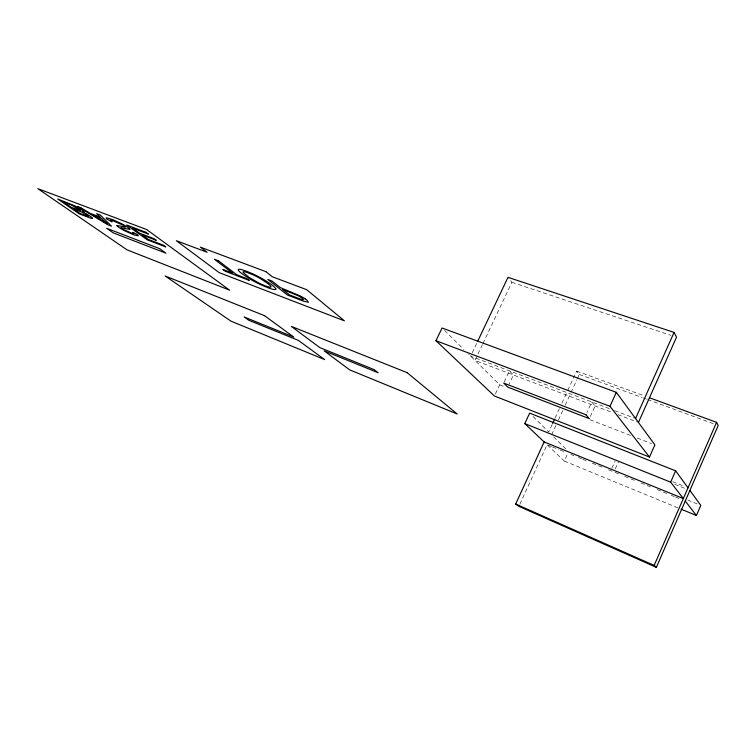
<?xml version="1.0" encoding="UTF-8"?>
<svg xmlns="http://www.w3.org/2000/svg" width="756" height="756" viewBox="0 0 756 756"><rect width="100%" height="100%" fill="white"/><g stroke="black" fill="none" stroke-linecap="round" stroke-linejoin="round"><path stroke-width="0.57" stroke-dasharray="3.78 2.83" d="M611.897 468.285L615.138 461.047M615.289 468.9L618.493 461.727M590.275 416.547L595.057 405.991L591.778 401.975L586.939 412.634M677.848 507.843L564.269 461.047L567.605 453.704M519.873 504.214L547.098 444.755M551.625 434.861L555.991 425.326M558.419 420.024L562.785 410.48M565.214 405.188L570.544 393.526M571.035 392.468L576.856 379.748M577.338 378.69L579.285 374.447L576.62 371.092L567.321 391.391M552.145 424.503L548.714 431.988L532.13 415.583M555.084 418.096L559.487 408.486M561.935 403.146L566.83 392.459M495.388 393.961L499.678 384.795L468.786 354.337M504.176 382.045L509.421 370.827L513.418 375.004L509.175 384.086M476.696 343.375L470.638 356.161L609.289 408.599M482.432 344.566L474.938 360.395L612.407 412.568M482.923 343.517L511.878 282.3L508.637 278.161M511.878 282.3L670.912 335.343M576.62 371.092L643.847 395.7M579.285 374.447L642.127 397.524M643.224 397.93L646.531 399.14M647.637 399.546L714.892 424.239M614.76 410.669L634.464 418.115M617.832 414.628L637.346 422.037M499.678 384.795L505.188 386.921M589.945 419.731L631.77 435.919M637.28 438.045L651.587 443.592M672.745 481.714L684.738 486.514M674.749 484.322L685.569 488.669M687.686 500.047L697.523 504.044M548.176 445.19L551.408 446.512M552.485 446.947L558.949 449.584M560.026 450.018L565.412 452.22M570.808 454.413L574.04 455.726M578.349 457.484L581.581 458.807M582.659 459.242L588.045 461.443M592.354 463.192L604.214 468.03M608.523 469.778L613.91 471.98M614.987 472.415L620.392 474.617M624.721 476.384L636.609 481.232M640.937 482.99L650.661 486.958M657.153 489.595L666.877 493.564M671.205 495.322L674.447 496.645M675.524 497.089L680.929 499.291M547.476 445.114L564.269 461.047M444.575 330.466L463.778 349.395M553.657 436.873L566.074 449.149"/><path stroke-width="1.13" d="M681.128 509.185L696.418 515.488L700.803 505.377L689.897 490.408M716.584 422.33L718.2 425.458L656.359 567.35L654.157 565.431L716.584 422.33L649.357 397.722M656.359 567.35L518.899 506.34L515.687 504.025L544.14 441.958L683.329 498.563L670.657 482.167L675.628 470.837L529.654 413.126L524.806 423.606L544.953 442.723M649.489 457.049L654.885 444.868L616.32 392.326L442.071 327.991L435.976 340.71L494.433 396.002L649.489 457.049L609.997 406.322L435.976 340.71M635.55 418.531L674.078 332.423L507.994 277.329L477.707 341.249M638.433 422.453L676.516 337.214L674.078 332.423M609.997 406.322L616.32 392.326M552.636 423.436L554.592 419.164M83.547 212.275L82.735 212.096M301.672 299.489L300 298.904A48.573 7.333 26.9 0 1 298.176 298.223L289.529 294.916L282.574 289.397L297.94 295.634A6.445 0.945 26.7 0 1 300.378 297.032L301.861 298.053A10.905 1.597 26.7 0 1 302.438 298.507A7.144 1.049 26.7 0 1 301.861 299.612M524.806 423.606L670.657 482.167M515.687 504.025L654.157 565.431M305.169 298.904L306.246 299.678A16.084 2.362 26.7 0 1 307.049 300.312L308.382 302.239L303.6 301.19A46.56 7.002 26.9 0 1 300.472 300.037L287.535 295.086L267.756 279.427L272.094 281.071L280.249 287.554L300.595 296.106A12.72 1.871 26.7 0 1 305.178 298.904M267.917 283.613L260.716 278.794A13.277 1.918 27 0 0 258.798 277.717L256.208 276.356A12.88 1.862 27 0 0 252.419 274.551L246.229 272.169A13.003 1.881 27 0 0 243.895 271.688L243.205 271.801A13.825 1.994 27 0 0 243.101 272.349L248.941 277.301L258.183 282.687A13.835 1.994 27 0 0 262.908 284.87L264.042 285.333A16.462 2.372 27 0 0 265.158 285.768A13.721 1.975 27 0 0 270.988 286.59A21.537 3.09 27 0 0 267.841 283.585M685.257 501.048L696.418 515.488M675.628 470.837L688.007 487.828M83.642 212.323A8.987 1.106 28 0 0 82.272 210.348A10.811 1.323 28 0 0 78.718 208.07A9.478 1.162 28 0 0 74.664 205.83L57.711 198.979L79.361 213.91L91.542 218.418A8.741 1.068 28 0 0 87.242 214.439M82.744 212.115A9.129 1.115 28 0 1 87.205 214.402M275.77 288.754A25.08 3.6 27 0 0 272.954 285.825A31.279 4.479 27 0 0 271.895 284.965L271.092 284.36A23.842 3.43 27 0 0 264.298 279.89L263.721 279.55A17.662 2.551 27 0 0 255.509 275.165A21.14 3.043 27 0 0 246.966 271.423A23.549 3.393 27 0 0 245.36 270.828L244.84 270.639A19.146 2.759 27 0 0 238.338 270.242A23.975 3.468 27 0 0 241.807 273.577L250.491 279.351A18.342 2.637 27 0 0 253.846 281.241L256.435 282.602A17.993 2.589 27 0 0 261.529 285.059L265.715 286.855A25.137 3.629 27 0 0 267.898 287.705M275.912 288.83A19.269 2.778 27 0 1 267.87 287.686M110.461 220.223L112.077 221.858L107.097 219.231A12.096 1.55 27.8 0 1 106.398 218.512A12.276 1.578 27.8 0 1 106.199 218.153A11.482 1.474 27.9 0 1 106.483 217.804L112.842 219.675L121.518 223.672A10.3 1.332 27.8 0 1 123.559 224.787L125.42 225.883A9.819 1.266 27.8 0 1 127.471 227.197A10.678 1.38 27.8 0 1 128.662 228.066L129.229 228.548A8.826 1.143 27.8 0 1 129.834 229.238A8.675 1.125 27.8 0 1 129.852 229.455L120.951 227.641A3.969 0.51 27.8 0 0 121.225 227.962L122.207 228.699A4.432 0.567 27.8 0 0 123.398 229.437L131.346 233.094L134.114 233.736L132.82 232.347L137.299 234.558A10.792 1.38 27.8 0 1 138.206 235.541A9.667 1.238 27.7 0 1 138.168 235.853L134.218 234.955A23.266 2.986 27.8 0 1 132.291 234.237L124.381 230.618A8.845 1.125 27.8 0 1 122.519 229.607L120.828 228.624A9.072 1.153 27.8 0 1 118.938 227.414L117.615 226.441A8.118 1.03 27.8 0 1 116.897 225.761A8.165 1.04 27.8 0 1 116.736 225.42L125.477 227.093A4.678 0.605 27.8 0 0 125.052 226.583L124.182 225.94A5.188 0.671 27.8 0 0 122.992 225.175L111.945 220.298A12.304 1.578 27.8 0 0 111.094 220.128L110.499 220.166M80.193 210.253L78.104 209.847A29.701 3.667 28.2 0 1 76.394 209.214L70.951 207.153L63.438 201.956L70.053 204.46A17.086 2.088 28 0 1 71.574 205.065L80.193 210.281M87.819 216.292L85.787 215.592A49.452 6.114 28.2 0 1 84.634 215.158L79.947 213.372L73.493 208.911L78.586 210.839A28.766 3.468 27.8 0 1 80.627 211.642L81.667 212.086A5.519 0.671 28 0 1 88.48 216.216A4.498 0.548 28 0 1 87.819 216.282M265.876 271.65L200.387 247.146L207.116 252.268L176.337 240.701L219.202 272.642L344.405 320.846L306.671 289.671L272.217 276.724L265.876 271.65M146.664 229.55L37.8 188.65L127.017 249.849L229.578 290.143L146.664 229.55M80.826 207.711L77.424 206.426L108.032 224.863L111.472 226.176L100.34 215.073L96.607 213.664L100.264 217.18L90.068 213.315L80.826 207.711M145.993 232.309L126.611 224.995L147.344 239.879L165.847 246.938L163.494 245.227L148.318 239.444L142.062 234.946L156.331 240.361L153.931 238.622L139.633 233.198L132.517 228.076L148.469 234.105L145.993 232.309M218.408 260.763L214.326 259.223L232.754 273.218L222.85 269.429L225.26 271.253L249.234 280.419L246.872 278.614L236.76 274.749L218.408 260.763M101.559 218.418L93.309 215.29L102.192 220.657A45.105 5.415 27.9 0 1 107.503 223.965A53.884 6.908 27.6 0 1 107.059 223.578L101.559 218.418M159.62 248.648L106.7 228.312L113.268 232.876L165.951 253.194L159.62 248.648M585.966 414.77L503.704 383.065L507.758 387.119L589.311 418.654L585.966 414.77M264.572 315.706L165.054 275.94L230.939 321.13L324.655 359.601L298.337 340.37L248.828 320.289L244.103 316.944L293.838 337.091L264.572 315.706M407.144 372.67L291.344 326.403L319.797 347.599L374.031 369.561L378.113 372.746L324.163 350.85L349.697 369.882L457.191 414.005L407.144 372.67"/></g></svg>
